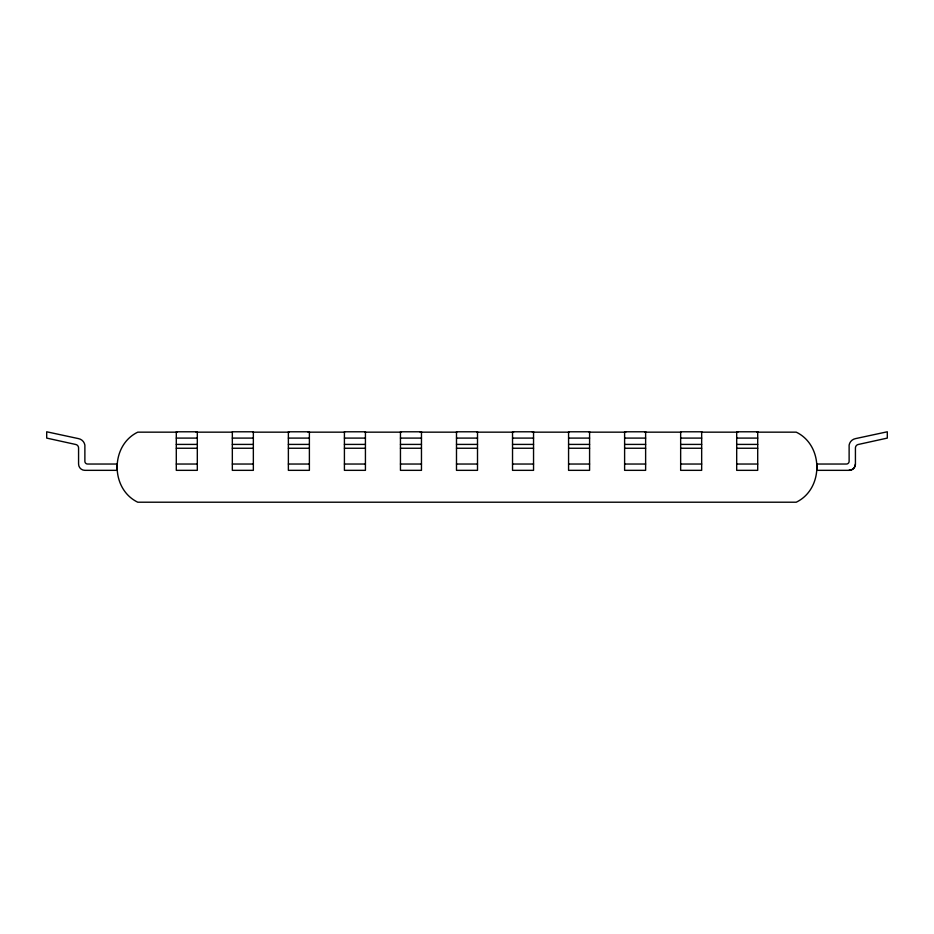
<?xml version="1.0" encoding="UTF-8"?>
<svg xmlns="http://www.w3.org/2000/svg" width="934" height="934" viewBox="0 0 934 934"><rect width="100%" height="100%" fill="white"/><g stroke="black" fill="none" stroke-linecap="round" stroke-linejoin="round"><path stroke-width="1.4" d="M177.098 432.162L137.765 432.162C110.27 445.401 110.27 488.961 137.765 502.212L796.235 502.212C823.73 488.961 823.73 445.401 796.235 432.162L756.867 432.162M195.977 432.162L232.461 432.162M252.74 432.162L289.271 432.162M308.045 432.162L344.634 432.162M364.809 432.162L401.445 432.162M420.113 432.162L456.808 432.162M476.9 432.162L513.618 432.162M532.31 432.162L568.981 432.162M589.179 432.162L625.792 432.162M644.588 432.162L681.143 432.162M701.457 432.162L737.965 432.162M176.292 438.093L197.308 438.093M232.333 438.093L253.347 438.093M288.373 438.093L309.387 438.093M344.413 438.093L365.428 438.093M400.452 438.093L421.467 438.093M456.493 438.093L477.507 438.093M512.533 438.093L533.548 438.093M568.572 438.093L589.587 438.093M624.612 438.093L645.627 438.093M680.653 438.093L701.668 438.093M736.692 438.093L757.707 438.093M176.292 444.409L197.308 444.409M232.333 444.409L253.347 444.409M288.373 444.409L309.387 444.409M344.413 444.409L365.428 444.409M400.452 444.409L421.467 444.409M456.493 444.409L477.507 444.409M512.533 444.409L533.548 444.409M568.572 444.409L589.587 444.409M624.612 444.409L645.627 444.409M680.653 444.409L701.668 444.409M736.692 444.409L757.707 444.409M176.292 448.25L197.308 448.25M232.333 448.25L253.347 448.25M288.373 448.25L309.387 448.25M344.413 448.25L365.428 448.25M400.452 448.25L421.467 448.25M456.493 448.25L477.507 448.25M512.533 448.25L533.548 448.25M568.572 448.25L589.587 448.25M624.612 448.25L645.627 448.25M680.653 448.25L701.668 448.25M736.692 448.25L757.707 448.25M176.292 464.035L197.308 464.035M232.333 464.035L253.347 464.035M288.373 464.035L309.387 464.035M344.413 464.035L365.428 464.035M400.452 464.035L421.467 464.035M456.493 464.035L477.507 464.035M512.533 464.035L533.548 464.035M568.572 464.035L589.587 464.035M624.612 464.035L645.627 464.035M680.653 464.035L701.668 464.035M736.692 464.035L757.707 464.035M849.123 470.339L817.25 470.339L817.25 464.035L845.971 464.035A2.79 2.79 0 0 0 849.123 460.882L849.123 445.098A7.962 7.962 0 0 1 855.427 438.641L887.3 431.788L887.3 438.093L858.579 444.409A3.596 3.596 0 0 0 855.427 448.25L855.427 464.035A6.304 6.304 0 0 1 849.123 470.339A6.304 6.304 0 0 0 855.427 464.035M197.308 431.788L176.292 431.788L176.292 470.339L197.308 470.339L197.308 431.788M253.347 431.788L232.333 431.788L232.333 470.339L253.347 470.339L253.347 431.788M309.387 431.788L288.373 431.788L288.373 470.339L309.387 470.339L309.387 431.788M365.428 431.788L344.413 431.788L344.413 470.339L365.428 470.339L365.428 431.788M421.467 431.788L400.452 431.788L400.452 470.339L421.467 470.339L421.467 431.788M477.507 431.788L456.493 431.788L456.493 470.339L477.507 470.339L477.507 431.788M533.548 431.788L512.533 431.788L512.533 470.339L533.548 470.339L533.548 431.788M589.587 431.788L568.572 431.788L568.572 470.339L589.587 470.339L589.587 431.788M645.627 431.788L624.612 431.788L624.612 470.339L645.627 470.339L645.627 431.788M701.668 431.788L680.653 431.788L680.653 470.339L701.668 470.339L701.668 431.788M757.707 431.788L736.692 431.788L736.692 470.339L757.707 470.339L757.707 431.788M116.75 464.035L88.029 464.035A2.79 2.79 0 0 1 84.877 460.882L84.877 445.098A7.962 7.962 0 0 0 78.573 438.641L46.7 431.788L46.7 438.093L75.42 444.409A3.596 3.596 0 0 1 78.573 448.25L78.573 464.035A6.304 6.304 0 0 0 84.877 470.339L116.75 470.339L116.75 464.035"/></g></svg>
